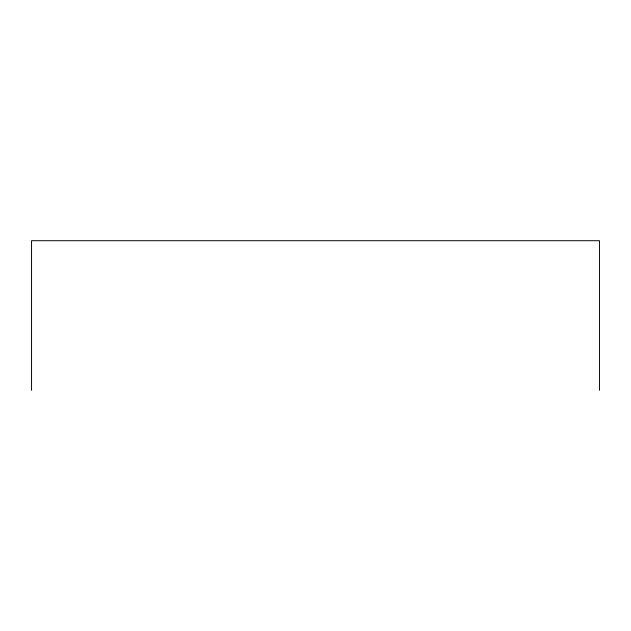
<?xml version="1.0" encoding="UTF-8"?>
<svg xmlns="http://www.w3.org/2000/svg" width="631" height="631" viewBox="0 0 631 631"><rect width="100%" height="100%" fill="white"/><g stroke="black" fill="none" stroke-linecap="round" stroke-linejoin="round"><path stroke-width="0.95" d="M599.45 390.289L599.45 240.711L31.55 240.711L31.55 390.289"/></g></svg>
